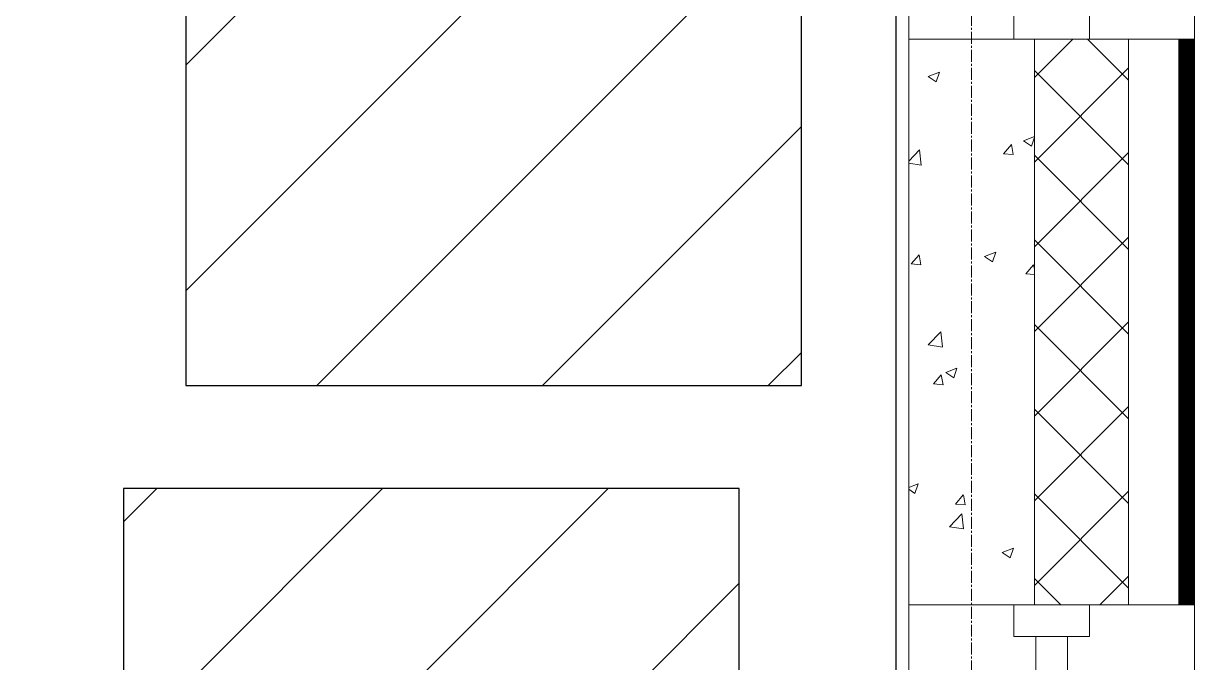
# Model space of a CAD drawing. Header units: millimetres. Extents: x -231292 to 573618, y -153144 to 564035.
# Drawn here: x 27474 to 29338, y -113037 to -112020 of the extents above; entities that cross this region are included whole.
import ezdxf

# ---------------------------------------------------------------- set-up
doc = ezdxf.new("R2010")
doc.units = ezdxf.units.MM
doc.linetypes.add('CENTER2', pattern=[28.575, 19.05, -3.175, 3.175, -3.175])
doc.layers.get('0').update_dxf_attribs({"color": 250})
for name, color, linetype, lineweight in [('10.3) строит. леса', 20, 'Continuous', 30), ('A-Wall_Материал_Газоблок_Контур', 250, 'Continuous', 0), ('АР_Окна', 250, 'Continuous', 5), ('АР_Стены ПЕНОблок', 250, 'Continuous', 20), ('АР_Тонкая', 250, 'Continuous', 5), ('АР_Утеплитель', 250, 'Continuous', 0), ('АР_Штриховка', 250, 'Continuous', 0), ('РД_Оси_100', 250, 'Continuous', 0)]:
    doc.layers.add(name, color=color, linetype=linetype, lineweight=lineweight)

# ---------------------------------------------------------------- blocks, each defined once
blk = doc.blocks.new('оси_рен')
at = {"layer": 'РД_Оси_100', "color": 251, "linetype": 'CENTER2', "true_color": 0x636466}
blk.add_line((1215752.916, 135558.25), (1215752.916, 223268.25), dxfattribs=at)

msp = doc.modelspace()

# ---------------------------------------------------------------- hatches: boundary and pattern name
at = {"layer": '10.3) строит. леса'}
h = msp.add_hatch(dxfattribs=at)
h.set_pattern_fill('ANSI31', color=256, scale=80)
h.set_pattern_definition([(45, (31932.53, 33282.66), (-179.60512, 179.60512), [])])
h.paths.add_polyline_path([(27732.845, -110596.458), (27732.845, -112596.458), (28712.845, -112596.458), (28712.845, -110596.458)])
h = msp.add_hatch(dxfattribs=at)
h.set_pattern_fill('ANSI31', color=256, scale=80)
h.set_pattern_definition([(45, (31833.27, 31119.27), (-179.60512, 179.60512), [])])
h.paths.add_polyline_path([(27633.584, -112759.845), (27633.584, -114759.845), (28613.584, -114759.845), (28613.584, -112759.845)])

# ---------------------------------------------------------------- linework, layer by layer
msp.add_lwpolyline([(21293.458, -128645.283), (28863.458, -128645.283), (28863.458, -110245.283), (21293.458, -110245.283)], close=True)
for points in [[(27732.845, -110596.458), (27732.845, -112596.458), (28712.845, -112596.458), (28712.845, -110596.458)], [(27633.584, -112759.845), (27633.584, -114759.845), (28613.584, -114759.845), (28613.584, -112759.845)]]:
    msp.add_lwpolyline(points, close=True, dxfattribs=at)
at = {"layer": 'A-Wall_Материал_Газоблок_Контур', "color": 18, "linetype": 'Continuous', "lineweight": 0, "true_color": 0x000000}
for p, q in [((28883.458, -110845.283), (28883.458, -112045.283)), ((29338.458, -112045.283), (29338.458, -110845.283)), ((28883.458, -112945.283), (28883.458, -114145.283)), ((29338.458, -114145.283), (29338.458, -112945.283))]:
    msp.add_line(p, q, dxfattribs=at)
at = {"layer": 'АР_Окна', "color": 18, "linetype": 'Continuous', "lineweight": 5, "true_color": 0x000000}
for p, q in [((28883.458, -110845.283), (28883.458, -112045.283)), ((29338.458, -110845.283), (29338.458, -112045.283)), ((28883.458, -112945.283), (28883.458, -114145.283)), ((29338.458, -112945.283), (29338.458, -114145.283))]:
    msp.add_line(p, q, dxfattribs=at)
for points in [[(29170.958, -111995.283), (29170.958, -112045.283), (29050.958, -112045.283), (29050.958, -111995.283)], [(29170.958, -112995.283), (29170.958, -112945.283), (29050.958, -112945.283), (29050.958, -112995.283)], [(29085.958, -112995.283), (29135.958, -112995.283), (29135.958, -114095.283), (29085.958, -114095.283)]]:
    msp.add_lwpolyline(points, close=True, dxfattribs=at)
at = {"layer": 'АР_Стены ПЕНОблок', "color": 18, "linetype": 'Continuous', "lineweight": 20, "true_color": 0x000000}
for p, q in [((29083.458, -112045.283), (28883.458, -112045.283)), ((28883.458, -112045.283), (28883.458, -112945.283)), ((29083.458, -112945.283), (29083.458, -112045.283)), ((28883.458, -112945.283), (29083.458, -112945.283))]:
    msp.add_line(p, q, dxfattribs=at)
at = {"layer": 'АР_Тонкая', "color": 18, "linetype": 'Continuous', "lineweight": 5, "true_color": 0x000000}
for p, q in [((29313.458, -112045.283), (29233.458, -112045.283)), ((29233.458, -112045.283), (29233.458, -112945.283)), ((29313.458, -112945.283), (29313.458, -112045.283)), ((29338.458, -112045.283), (29313.458, -112045.283)), ((29313.458, -112045.283), (29313.458, -112945.283)), ((29338.458, -112945.283), (29338.458, -112045.283)), ((29233.458, -112945.283), (29313.458, -112945.283)), ((29313.458, -112945.283), (29338.458, -112945.283))]:
    msp.add_line(p, q, dxfattribs=at)
at = {"layer": 'АР_Утеплитель', "color": 18, "linetype": 'Continuous', "lineweight": 0, "true_color": 0x000000}
for p, q in [((29233.458, -112045.283), (29083.458, -112045.283)), ((29083.458, -112045.283), (29083.458, -112945.283)), ((29233.458, -112945.283), (29233.458, -112045.283)), ((29083.458, -112945.283), (29233.458, -112945.283))]:
    msp.add_line(p, q, dxfattribs=at)
at = {"layer": 'АР_Штриховка', "color": 18, "linetype": 'Continuous', "lineweight": 0, "true_color": 0x000000}
for p, q in [((29083.458, -112106.326), (29144.501, -112045.283)), ((29233.458, -112110.47), (29168.271, -112045.283)), ((29313.458, -112046.283), (29338.458, -112046.283)), ((29313.458, -112047.283), (29338.458, -112047.283)), ((29313.458, -112048.283), (29338.458, -112048.283)), ((29313.458, -112049.283), (29338.458, -112049.283)), ((29313.458, -112050.283), (29338.458, -112050.283)), ((29313.458, -112051.283), (29338.458, -112051.283)), ((29313.458, -112052.283), (29338.458, -112052.283)), ((29313.458, -112053.283), (29338.458, -112053.283)), ((29313.458, -112054.283), (29338.458, -112054.283)), ((29313.458, -112055.283), (29338.458, -112055.283)), ((29313.458, -112056.283), (29338.458, -112056.283)), ((29313.458, -112057.283), (29338.458, -112057.283)), ((29313.458, -112058.283), (29338.458, -112058.283)), ((29313.458, -112059.283), (29338.458, -112059.283)), ((29313.458, -112060.283), (29338.458, -112060.283)), ((29313.458, -112061.283), (29338.458, -112061.283)), ((29313.458, -112062.283), (29338.458, -112062.283)), ((29313.458, -112063.283), (29338.458, -112063.283)), ((29313.458, -112064.283), (29338.458, -112064.283)), ((29313.458, -112065.283), (29338.458, -112065.283)), ((29313.458, -112066.283), (29338.458, -112066.283)), ((29313.458, -112067.283), (29338.458, -112067.283)), ((29313.458, -112068.283), (29338.458, -112068.283)), ((29313.458, -112069.283), (29338.458, -112069.283)), ((29313.458, -112070.283), (29338.458, -112070.283)), ((29313.458, -112071.283), (29338.458, -112071.283)), ((29313.458, -112072.283), (29338.458, -112072.283)), ((29313.458, -112073.283), (29338.458, -112073.283)), ((29313.458, -112074.283), (29338.458, -112074.283)), ((29313.458, -112075.283), (29338.458, -112075.283)), ((29313.458, -112076.283), (29338.458, -112076.283)), ((29313.458, -112077.283), (29338.458, -112077.283)), ((29313.458, -112078.283), (29338.458, -112078.283)), ((29313.458, -112079.283), (29338.458, -112079.283)), ((29313.458, -112080.283), (29338.458, -112080.283)), ((29313.458, -112081.283), (29338.458, -112081.283)), ((29313.458, -112082.283), (29338.458, -112082.283)), ((29313.458, -112083.283), (29338.458, -112083.283)), ((29313.458, -112084.283), (29338.458, -112084.283)), ((28914.493, -112104.644), (28932.278, -112097.817)), ((28927.113, -112113.208), (28932.263, -112097.859)), ((29083.458, -112241.03), (29233.458, -112091.03)), ((29233.458, -112245.174), (29083.458, -112095.174)), ((29313.458, -112085.283), (29338.458, -112085.283)), ((29313.458, -112086.283), (29338.458, -112086.283)), ((29313.458, -112087.283), (29338.458, -112087.283)), ((29313.458, -112088.283), (29338.458, -112088.283)), ((29313.458, -112089.283), (29338.458, -112089.283)), ((29313.458, -112090.283), (29338.458, -112090.283)), ((29313.458, -112091.283), (29338.458, -112091.283)), ((29313.458, -112092.283), (29338.458, -112092.283)), ((29313.458, -112093.283), (29338.458, -112093.283)), ((29313.458, -112094.283), (29338.458, -112094.283)), ((29313.458, -112095.283), (29338.458, -112095.283)), ((29313.458, -112096.283), (29338.458, -112096.283)), ((29313.458, -112097.283), (29338.458, -112097.283)), ((29313.458, -112098.283), (29338.458, -112098.283)), ((29313.458, -112099.283), (29338.458, -112099.283)), ((29313.458, -112100.283), (29338.458, -112100.283)), ((29313.458, -112101.283), (29338.458, -112101.283)), ((29313.458, -112102.283), (29338.458, -112102.283)), ((28914.475, -112104.685), (28927.109, -112113.207)), ((29313.458, -112103.283), (29338.458, -112103.283)), ((29313.458, -112104.283), (29338.458, -112104.283)), ((29313.458, -112105.283), (29338.458, -112105.283)), ((29313.458, -112106.283), (29338.458, -112106.283)), ((29313.458, -112107.283), (29338.458, -112107.283)), ((29313.458, -112108.283), (29338.458, -112108.283)), ((29313.458, -112109.283), (29338.458, -112109.283)), ((29313.458, -112110.283), (29338.458, -112110.283)), ((29313.458, -112111.283), (29338.458, -112111.283)), ((29313.458, -112112.283), (29338.458, -112112.283)), ((29313.458, -112113.283), (29338.458, -112113.283)), ((29313.458, -112114.283), (29338.458, -112114.283)), ((29313.458, -112115.283), (29338.458, -112115.283)), ((29313.458, -112116.283), (29338.458, -112116.283)), ((29313.458, -112117.283), (29338.458, -112117.283)), ((29313.458, -112118.283), (29338.458, -112118.283)), ((29313.458, -112119.283), (29338.458, -112119.283)), ((29313.458, -112120.283), (29338.458, -112120.283)), ((29313.458, -112121.283), (29338.458, -112121.283)), ((29313.458, -112122.283), (29338.458, -112122.283)), ((29313.458, -112123.283), (29338.458, -112123.283)), ((29313.458, -112124.283), (29338.458, -112124.283)), ((29313.458, -112125.283), (29338.458, -112125.283)), ((29313.458, -112126.283), (29338.458, -112126.283)), ((29313.458, -112127.283), (29338.458, -112127.283)), ((29313.458, -112128.283), (29338.458, -112128.283)), ((29313.458, -112129.283), (29338.458, -112129.283)), ((29313.458, -112130.283), (29338.458, -112130.283)), ((29313.458, -112131.283), (29338.458, -112131.283)), ((29313.458, -112132.283), (29338.458, -112132.283)), ((29313.458, -112133.283), (29338.458, -112133.283)), ((29313.458, -112134.283), (29338.458, -112134.283)), ((29313.458, -112135.283), (29338.458, -112135.283)), ((29313.458, -112136.283), (29338.458, -112136.283)), ((29313.458, -112137.283), (29338.458, -112137.283)), ((29313.458, -112138.283), (29338.458, -112138.283)), ((29313.458, -112139.283), (29338.458, -112139.283)), ((29313.458, -112140.283), (29338.458, -112140.283)), ((29313.458, -112141.283), (29338.458, -112141.283)), ((29313.458, -112142.283), (29338.458, -112142.283)), ((29313.458, -112143.283), (29338.458, -112143.283)), ((29313.458, -112144.283), (29338.458, -112144.283)), ((29313.458, -112145.283), (29338.458, -112145.283)), ((29313.458, -112146.283), (29338.458, -112146.283)), ((29313.458, -112147.283), (29338.458, -112147.283)), ((29313.458, -112148.283), (29338.458, -112148.283)), ((29313.458, -112149.283), (29338.458, -112149.283)), ((29313.458, -112150.283), (29338.458, -112150.283)), ((29313.458, -112151.283), (29338.458, -112151.283)), ((29313.458, -112152.283), (29338.458, -112152.283)), ((29313.458, -112153.283), (29338.458, -112153.283)), ((29313.458, -112154.283), (29338.458, -112154.283)), ((29313.458, -112155.283), (29338.458, -112155.283)), ((29313.458, -112156.283), (29338.458, -112156.283)), ((29313.458, -112157.283), (29338.458, -112157.283)), ((29313.458, -112158.283), (29338.458, -112158.283)), ((29313.458, -112159.283), (29338.458, -112159.283)), ((29313.458, -112160.283), (29338.458, -112160.283)), ((29313.458, -112161.283), (29338.458, -112161.283)), ((29313.458, -112162.283), (29338.458, -112162.283)), ((29313.458, -112163.283), (29338.458, -112163.283)), ((29313.458, -112164.283), (29338.458, -112164.283)), ((29313.458, -112165.283), (29338.458, -112165.283)), ((29313.458, -112166.283), (29338.458, -112166.283)), ((29313.458, -112167.283), (29338.458, -112167.283)), ((29313.458, -112168.283), (29338.458, -112168.283)), ((29313.458, -112169.283), (29338.458, -112169.283)), ((29313.458, -112170.283), (29338.458, -112170.283)), ((29313.458, -112171.283), (29338.458, -112171.283)), ((29313.458, -112172.283), (29338.458, -112172.283)), ((29313.458, -112173.283), (29338.458, -112173.283)), ((29313.458, -112174.283), (29338.458, -112174.283)), ((29313.458, -112175.283), (29338.458, -112175.283)), ((29313.458, -112176.283), (29338.458, -112176.283)), ((29313.458, -112177.283), (29338.458, -112177.283)), ((29313.458, -112178.283), (29338.458, -112178.283)), ((29313.458, -112179.283), (29338.458, -112179.283)), ((29313.458, -112180.283), (29338.458, -112180.283)), ((29313.458, -112181.283), (29338.458, -112181.283)), ((29313.458, -112182.283), (29338.458, -112182.283)), ((29313.458, -112183.283), (29338.458, -112183.283)), ((29313.458, -112184.283), (29338.458, -112184.283)), ((29313.458, -112185.283), (29338.458, -112185.283)), ((29313.458, -112186.283), (29338.458, -112186.283)), ((29313.458, -112187.283), (29338.458, -112187.283)), ((29313.458, -112188.283), (29338.458, -112188.283)), ((29313.458, -112189.283), (29338.458, -112189.283)), ((29313.458, -112190.283), (29338.458, -112190.283)), ((29313.458, -112191.283), (29338.458, -112191.283)), ((29313.458, -112192.283), (29338.458, -112192.283)), ((29313.458, -112193.283), (29338.458, -112193.283)), ((29313.458, -112194.283), (29338.458, -112194.283)), ((29313.458, -112195.283), (29338.458, -112195.283)), ((29313.458, -112196.283), (29338.458, -112196.283)), ((29034.559, -112227.604), (29046.805, -112213.01)), ((29049.804, -112228.922), (29046.867, -112213)), ((29066.089, -112206.95), (29078.724, -112215.472)), ((29066.108, -112206.909), (29083.458, -112200.249)), ((29078.727, -112215.473), (29083.458, -112201.375)), ((29313.458, -112197.283), (29338.458, -112197.283)), ((29313.458, -112198.283), (29338.458, -112198.283)), ((29313.458, -112199.283), (29338.458, -112199.283)), ((29313.458, -112200.283), (29338.458, -112200.283)), ((29313.458, -112201.283), (29338.458, -112201.283)), ((29313.458, -112202.283), (29338.458, -112202.283)), ((29313.458, -112203.283), (29338.458, -112203.283)), ((29313.458, -112204.283), (29338.458, -112204.283)), ((29313.458, -112205.283), (29338.458, -112205.283)), ((29313.458, -112206.283), (29338.458, -112206.283)), ((29313.458, -112207.283), (29338.458, -112207.283)), ((29313.458, -112208.283), (29338.458, -112208.283)), ((29313.458, -112209.283), (29338.458, -112209.283)), ((29313.458, -112210.283), (29338.458, -112210.283)), ((29313.458, -112211.283), (29338.458, -112211.283)), ((29313.458, -112212.283), (29338.458, -112212.283)), ((29313.458, -112213.283), (29338.458, -112213.283)), ((29313.458, -112214.283), (29338.458, -112214.283)), ((28883.458, -112239.34), (28900.701, -112221.369)), ((28903.525, -112245.489), (28900.719, -112221.367)), ((29034.559, -112227.605), (29049.741, -112228.933)), ((29083.458, -112375.734), (29233.458, -112225.734)), ((29233.458, -112379.877), (29083.458, -112229.877)), ((29313.458, -112215.283), (29338.458, -112215.283)), ((29313.458, -112216.283), (29338.458, -112216.283)), ((29313.458, -112217.283), (29338.458, -112217.283)), ((29313.458, -112218.283), (29338.458, -112218.283)), ((29313.458, -112219.283), (29338.458, -112219.283)), ((29313.458, -112220.283), (29338.458, -112220.283)), ((29313.458, -112221.283), (29338.458, -112221.283)), ((29313.458, -112222.283), (29338.458, -112222.283)), ((29313.458, -112223.283), (29338.458, -112223.283)), ((29313.458, -112224.283), (29338.458, -112224.283)), ((29313.458, -112225.283), (29338.458, -112225.283)), ((29313.458, -112226.283), (29338.458, -112226.283)), ((29313.458, -112227.283), (29338.458, -112227.283)), ((29313.458, -112228.283), (29338.458, -112228.283)), ((29313.458, -112229.283), (29338.458, -112229.283)), ((29313.458, -112230.283), (29338.458, -112230.283)), ((29313.458, -112231.283), (29338.458, -112231.283)), ((29313.458, -112232.283), (29338.458, -112232.283)), ((29313.458, -112233.283), (29338.458, -112233.283)), ((28883.458, -112242.408), (28903.521, -112245.52)), ((29313.458, -112234.283), (29338.458, -112234.283)), ((29313.458, -112235.283), (29338.458, -112235.283)), ((29313.458, -112236.283), (29338.458, -112236.283)), ((29313.458, -112237.283), (29338.458, -112237.283)), ((29313.458, -112238.283), (29338.458, -112238.283)), ((29313.458, -112239.283), (29338.458, -112239.283)), ((29313.458, -112240.283), (29338.458, -112240.283)), ((29313.458, -112241.283), (29338.458, -112241.283)), ((29313.458, -112242.283), (29338.458, -112242.283)), ((29313.458, -112243.283), (29338.458, -112243.283)), ((29313.458, -112244.283), (29338.458, -112244.283)), ((29313.458, -112245.283), (29338.458, -112245.283)), ((29313.458, -112246.283), (29338.458, -112246.283)), ((29313.458, -112247.283), (29338.458, -112247.283)), ((29313.458, -112248.283), (29338.458, -112248.283)), ((29313.458, -112249.283), (29338.458, -112249.283)), ((29313.458, -112250.283), (29338.458, -112250.283)), ((29313.458, -112251.283), (29338.458, -112251.283)), ((29313.458, -112252.283), (29338.458, -112252.283)), ((29313.458, -112253.283), (29338.458, -112253.283)), ((29313.458, -112254.283), (29338.458, -112254.283)), ((29313.458, -112255.283), (29338.458, -112255.283)), ((29313.458, -112256.283), (29338.458, -112256.283)), ((29313.458, -112257.283), (29338.458, -112257.283)), ((29313.458, -112258.283), (29338.458, -112258.283)), ((29313.458, -112259.283), (29338.458, -112259.283)), ((29313.458, -112260.283), (29338.458, -112260.283)), ((29313.458, -112261.283), (29338.458, -112261.283)), ((29313.458, -112262.283), (29338.458, -112262.283)), ((29313.458, -112263.283), (29338.458, -112263.283)), ((29313.458, -112264.283), (29338.458, -112264.283)), ((29313.458, -112265.283), (29338.458, -112265.283)), ((29313.458, -112266.283), (29338.458, -112266.283)), ((29313.458, -112267.283), (29338.458, -112267.283)), ((29313.458, -112268.283), (29338.458, -112268.283)), ((29313.458, -112269.283), (29338.458, -112269.283)), ((29313.458, -112270.283), (29338.458, -112270.283)), ((29313.458, -112271.283), (29338.458, -112271.283)), ((29313.458, -112272.283), (29338.458, -112272.283)), ((29313.458, -112273.283), (29338.458, -112273.283)), ((29313.458, -112274.283), (29338.458, -112274.283)), ((29313.458, -112275.283), (29338.458, -112275.283)), ((29313.458, -112276.283), (29338.458, -112276.283)), ((29313.458, -112277.283), (29338.458, -112277.283)), ((29313.458, -112278.283), (29338.458, -112278.283)), ((29313.458, -112279.283), (29338.458, -112279.283)), ((29313.458, -112280.283), (29338.458, -112280.283)), ((29313.458, -112281.283), (29338.458, -112281.283)), ((29313.458, -112282.283), (29338.458, -112282.283)), ((29313.458, -112283.283), (29338.458, -112283.283)), ((29313.458, -112284.283), (29338.458, -112284.283)), ((29313.458, -112285.283), (29338.458, -112285.283)), ((29313.458, -112286.283), (29338.458, -112286.283)), ((29313.458, -112287.283), (29338.458, -112287.283)), ((29313.458, -112288.283), (29338.458, -112288.283)), ((29313.458, -112289.283), (29338.458, -112289.283)), ((29313.458, -112290.283), (29338.458, -112290.283)), ((29313.458, -112291.283), (29338.458, -112291.283)), ((29313.458, -112292.283), (29338.458, -112292.283)), ((29313.458, -112293.283), (29338.458, -112293.283)), ((29313.458, -112294.283), (29338.458, -112294.283)), ((29313.458, -112295.283), (29338.458, -112295.283)), ((29313.458, -112296.283), (29338.458, -112296.283)), ((29313.458, -112297.283), (29338.458, -112297.283)), ((29313.458, -112298.283), (29338.458, -112298.283)), ((29313.458, -112299.283), (29338.458, -112299.283)), ((29313.458, -112300.283), (29338.458, -112300.283)), ((29313.458, -112301.283), (29338.458, -112301.283)), ((29313.458, -112302.283), (29338.458, -112302.283)), ((29313.458, -112303.283), (29338.458, -112303.283)), ((29313.458, -112304.283), (29338.458, -112304.283)), ((29313.458, -112305.283), (29338.458, -112305.283)), ((29313.458, -112306.283), (29338.458, -112306.283)), ((29313.458, -112307.283), (29338.458, -112307.283)), ((29313.458, -112308.283), (29338.458, -112308.283)), ((29313.458, -112309.283), (29338.458, -112309.283)), ((29313.458, -112310.283), (29338.458, -112310.283)), ((29313.458, -112311.283), (29338.458, -112311.283)), ((29313.458, -112312.283), (29338.458, -112312.283)), ((29313.458, -112313.283), (29338.458, -112313.283)), ((29313.458, -112314.283), (29338.458, -112314.283)), ((29313.458, -112315.283), (29338.458, -112315.283)), ((29313.458, -112316.283), (29338.458, -112316.283)), ((29313.458, -112317.283), (29338.458, -112317.283)), ((29313.458, -112318.283), (29338.458, -112318.283)), ((29313.458, -112319.283), (29338.458, -112319.283)), ((29313.458, -112320.283), (29338.458, -112320.283)), ((29313.458, -112321.283), (29338.458, -112321.283)), ((29313.458, -112322.283), (29338.458, -112322.283)), ((29313.458, -112323.283), (29338.458, -112323.283)), ((29313.458, -112324.283), (29338.458, -112324.283)), ((29313.458, -112325.283), (29338.458, -112325.283)), ((29313.458, -112326.283), (29338.458, -112326.283)), ((29313.458, -112327.283), (29338.458, -112327.283)), ((29313.458, -112328.283), (29338.458, -112328.283)), ((29313.458, -112329.283), (29338.458, -112329.283)), ((29313.458, -112330.283), (29338.458, -112330.283)), ((29313.458, -112331.283), (29338.458, -112331.283)), ((29313.458, -112332.283), (29338.458, -112332.283)), ((29313.458, -112333.283), (29338.458, -112333.283)), ((29313.458, -112334.283), (29338.458, -112334.283)), ((29313.458, -112335.283), (29338.458, -112335.283)), ((29313.458, -112336.283), (29338.458, -112336.283)), ((29313.458, -112337.283), (29338.458, -112337.283)), ((29313.458, -112338.283), (29338.458, -112338.283)), ((29313.458, -112339.283), (29338.458, -112339.283)), ((29313.458, -112340.283), (29338.458, -112340.283)), ((29313.458, -112341.283), (29338.458, -112341.283)), ((29313.458, -112342.283), (29338.458, -112342.283)), ((29313.458, -112343.283), (29338.458, -112343.283)), ((29313.458, -112344.283), (29338.458, -112344.283)), ((29313.458, -112345.283), (29338.458, -112345.283)), ((29083.458, -112510.438), (29233.458, -112360.438)), ((29313.458, -112346.283), (29338.458, -112346.283)), ((29313.458, -112347.283), (29338.458, -112347.283)), ((29313.458, -112348.283), (29338.458, -112348.283)), ((29313.458, -112349.283), (29338.458, -112349.283)), ((29313.458, -112350.283), (29338.458, -112350.283)), ((29313.458, -112351.283), (29338.458, -112351.283)), ((29313.458, -112352.283), (29338.458, -112352.283)), ((29313.458, -112353.283), (29338.458, -112353.283)), ((29313.458, -112354.283), (29338.458, -112354.283)), ((29313.458, -112355.283), (29338.458, -112355.283)), ((29313.458, -112356.283), (29338.458, -112356.283)), ((29313.458, -112357.283), (29338.458, -112357.283)), ((29313.458, -112358.283), (29338.458, -112358.283)), ((29313.458, -112359.283), (29338.458, -112359.283)), ((29313.458, -112360.283), (29338.458, -112360.283)), ((29313.458, -112361.283), (29338.458, -112361.283)), ((29313.458, -112362.283), (29338.458, -112362.283)), ((29313.458, -112363.283), (29338.458, -112363.283)), ((29233.458, -112514.581), (29083.458, -112364.581)), ((29313.458, -112364.283), (29338.458, -112364.283)), ((29313.458, -112365.283), (29338.458, -112365.283)), ((29313.458, -112366.283), (29338.458, -112366.283)), ((29313.458, -112367.283), (29338.458, -112367.283)), ((29313.458, -112368.283), (29338.458, -112368.283)), ((29313.458, -112369.283), (29338.458, -112369.283)), ((29313.458, -112370.283), (29338.458, -112370.283)), ((29313.458, -112371.283), (29338.458, -112371.283)), ((29313.458, -112372.283), (29338.458, -112372.283)), ((29313.458, -112373.283), (29338.458, -112373.283)), ((29313.458, -112374.283), (29338.458, -112374.283)), ((29313.458, -112375.283), (29338.458, -112375.283)), ((29313.458, -112376.283), (29338.458, -112376.283)), ((29313.458, -112377.283), (29338.458, -112377.283)), ((29313.458, -112378.283), (29338.458, -112378.283)), ((29313.458, -112379.283), (29338.458, -112379.283)), ((29313.458, -112380.283), (29338.458, -112380.283)), ((29313.458, -112381.283), (29338.458, -112381.283)), ((29313.458, -112382.283), (29338.458, -112382.283)), ((28887.618, -112402.721), (28899.863, -112388.128)), ((28902.862, -112404.039), (28899.925, -112388.118)), ((29004.287, -112391.138), (29016.922, -112399.66)), ((29004.306, -112391.097), (29022.09, -112384.27)), ((29016.925, -112399.661), (29022.076, -112384.312)), ((29313.458, -112383.283), (29338.458, -112383.283)), ((29313.458, -112384.283), (29338.458, -112384.283)), ((29313.458, -112385.283), (29338.458, -112385.283)), ((29313.458, -112386.283), (29338.458, -112386.283)), ((29313.458, -112387.283), (29338.458, -112387.283)), ((29313.458, -112388.283), (29338.458, -112388.283)), ((29313.458, -112389.283), (29338.458, -112389.283)), ((29313.458, -112390.283), (29338.458, -112390.283)), ((29313.458, -112391.283), (29338.458, -112391.283)), ((29313.458, -112392.283), (29338.458, -112392.283)), ((29313.458, -112393.283), (29338.458, -112393.283)), ((29313.458, -112394.283), (29338.458, -112394.283)), ((29313.458, -112395.283), (29338.458, -112395.283)), ((29313.458, -112396.283), (29338.458, -112396.283)), ((29313.458, -112397.283), (29338.458, -112397.283)), ((29313.458, -112398.283), (29338.458, -112398.283)), ((29313.458, -112399.283), (29338.458, -112399.283)), ((29313.458, -112400.283), (29338.458, -112400.283)), ((29313.458, -112401.283), (29338.458, -112401.283)), ((28887.618, -112402.723), (28902.8, -112404.051)), ((29069.803, -112418.66), (29082.048, -112404.067)), ((29069.803, -112418.662), (29083.458, -112419.856)), ((29083.458, -112411.367), (29082.11, -112404.057)), ((29313.458, -112402.283), (29338.458, -112402.283)), ((29313.458, -112403.283), (29338.458, -112403.283)), ((29313.458, -112404.283), (29338.458, -112404.283)), ((29313.458, -112405.283), (29338.458, -112405.283)), ((29313.458, -112406.283), (29338.458, -112406.283)), ((29313.458, -112407.283), (29338.458, -112407.283)), ((29313.458, -112408.283), (29338.458, -112408.283)), ((29313.458, -112409.283), (29338.458, -112409.283)), ((29313.458, -112410.283), (29338.458, -112410.283)), ((29313.458, -112411.283), (29338.458, -112411.283)), ((29313.458, -112412.283), (29338.458, -112412.283)), ((29313.458, -112413.283), (29338.458, -112413.283)), ((29313.458, -112414.283), (29338.458, -112414.283)), ((29313.458, -112415.283), (29338.458, -112415.283)), ((29313.458, -112416.283), (29338.458, -112416.283)), ((29313.458, -112417.283), (29338.458, -112417.283)), ((29313.458, -112418.283), (29338.458, -112418.283)), ((29313.458, -112419.283), (29338.458, -112419.283)), ((29313.458, -112420.283), (29338.458, -112420.283)), ((29313.458, -112421.283), (29338.458, -112421.283)), ((29313.458, -112422.283), (29338.458, -112422.283)), ((29313.458, -112423.283), (29338.458, -112423.283)), ((29313.458, -112424.283), (29338.458, -112424.283)), ((29313.458, -112425.283), (29338.458, -112425.283)), ((29313.458, -112426.283), (29338.458, -112426.283)), ((29313.458, -112427.283), (29338.458, -112427.283)), ((29313.458, -112428.283), (29338.458, -112428.283)), ((29313.458, -112429.283), (29338.458, -112429.283)), ((29313.458, -112430.283), (29338.458, -112430.283)), ((29313.458, -112431.283), (29338.458, -112431.283)), ((29313.458, -112432.283), (29338.458, -112432.283)), ((29313.458, -112433.283), (29338.458, -112433.283)), ((29313.458, -112434.283), (29338.458, -112434.283)), ((29313.458, -112435.283), (29338.458, -112435.283)), ((29313.458, -112436.283), (29338.458, -112436.283)), ((29313.458, -112437.283), (29338.458, -112437.283)), ((29313.458, -112438.283), (29338.458, -112438.283)), ((29313.458, -112439.283), (29338.458, -112439.283)), ((29313.458, -112440.283), (29338.458, -112440.283)), ((29313.458, -112441.283), (29338.458, -112441.283)), ((29313.458, -112442.283), (29338.458, -112442.283)), ((29313.458, -112443.283), (29338.458, -112443.283)), ((29313.458, -112444.283), (29338.458, -112444.283)), ((29313.458, -112445.283), (29338.458, -112445.283)), ((29313.458, -112446.283), (29338.458, -112446.283)), ((29313.458, -112447.283), (29338.458, -112447.283)), ((29313.458, -112448.283), (29338.458, -112448.283)), ((29313.458, -112449.283), (29338.458, -112449.283)), ((29313.458, -112450.283), (29338.458, -112450.283)), ((29313.458, -112451.283), (29338.458, -112451.283)), ((29313.458, -112452.283), (29338.458, -112452.283)), ((29313.458, -112453.283), (29338.458, -112453.283)), ((29313.458, -112454.283), (29338.458, -112454.283)), ((29313.458, -112455.283), (29338.458, -112455.283)), ((29313.458, -112456.283), (29338.458, -112456.283)), ((29313.458, -112457.283), (29338.458, -112457.283)), ((29313.458, -112458.283), (29338.458, -112458.283)), ((29313.458, -112459.283), (29338.458, -112459.283)), ((29313.458, -112460.283), (29338.458, -112460.283)), ((29313.458, -112461.283), (29338.458, -112461.283)), ((29313.458, -112462.283), (29338.458, -112462.283)), ((29313.458, -112463.283), (29338.458, -112463.283)), ((29313.458, -112464.283), (29338.458, -112464.283)), ((29313.458, -112465.283), (29338.458, -112465.283)), ((29313.458, -112466.283), (29338.458, -112466.283)), ((29313.458, -112467.283), (29338.458, -112467.283)), ((29313.458, -112468.283), (29338.458, -112468.283)), ((29313.458, -112469.283), (29338.458, -112469.283)), ((29313.458, -112470.283), (29338.458, -112470.283)), ((29313.458, -112471.283), (29338.458, -112471.283)), ((29313.458, -112472.283), (29338.458, -112472.283)), ((29313.458, -112473.283), (29338.458, -112473.283)), ((29313.458, -112474.283), (29338.458, -112474.283)), ((29313.458, -112475.283), (29338.458, -112475.283)), ((29313.458, -112476.283), (29338.458, -112476.283)), ((29313.458, -112477.283), (29338.458, -112477.283)), ((29313.458, -112478.283), (29338.458, -112478.283)), ((29313.458, -112479.283), (29338.458, -112479.283)), ((29313.458, -112480.283), (29338.458, -112480.283)), ((29313.458, -112481.283), (29338.458, -112481.283)), ((29313.458, -112482.283), (29338.458, -112482.283)), ((29313.458, -112483.283), (29338.458, -112483.283)), ((29313.458, -112484.283), (29338.458, -112484.283)), ((29313.458, -112485.283), (29338.458, -112485.283)), ((29313.458, -112486.283), (29338.458, -112486.283)), ((29313.458, -112487.283), (29338.458, -112487.283)), ((29313.458, -112488.283), (29338.458, -112488.283)), ((29313.458, -112489.283), (29338.458, -112489.283)), ((29313.458, -112490.283), (29338.458, -112490.283)), ((29313.458, -112491.283), (29338.458, -112491.283)), ((29313.458, -112492.283), (29338.458, -112492.283)), ((29313.458, -112493.283), (29338.458, -112493.283)), ((29313.458, -112494.283), (29338.458, -112494.283)), ((28914.592, -112531.456), (28934.376, -112510.838)), ((28937.2, -112534.958), (28934.394, -112510.836)), ((29083.458, -112645.141), (29233.458, -112495.141)), ((29233.458, -112649.285), (29083.458, -112499.285)), ((29313.458, -112495.283), (29338.458, -112495.283)), ((29313.458, -112496.283), (29338.458, -112496.283)), ((29313.458, -112497.283), (29338.458, -112497.283)), ((29313.458, -112498.283), (29338.458, -112498.283)), ((29313.458, -112499.283), (29338.458, -112499.283)), ((29313.458, -112500.283), (29338.458, -112500.283)), ((29313.458, -112501.283), (29338.458, -112501.283)), ((29313.458, -112502.283), (29338.458, -112502.283)), ((29313.458, -112503.283), (29338.458, -112503.283)), ((29313.458, -112504.283), (29338.458, -112504.283)), ((29313.458, -112505.283), (29338.458, -112505.283)), ((29313.458, -112506.283), (29338.458, -112506.283)), ((29313.458, -112507.283), (29338.458, -112507.283)), ((29313.458, -112508.283), (29338.458, -112508.283)), ((29313.458, -112509.283), (29338.458, -112509.283)), ((29313.458, -112510.283), (29338.458, -112510.283)), ((29313.458, -112511.283), (29338.458, -112511.283)), ((29313.458, -112512.283), (29338.458, -112512.283)), ((29313.458, -112513.283), (29338.458, -112513.283)), ((28914.605, -112531.484), (28937.195, -112534.988)), ((29313.458, -112514.283), (29338.458, -112514.283)), ((29313.458, -112515.283), (29338.458, -112515.283)), ((29313.458, -112516.283), (29338.458, -112516.283)), ((29313.458, -112517.283), (29338.458, -112517.283)), ((29313.458, -112518.283), (29338.458, -112518.283)), ((29313.458, -112519.283), (29338.458, -112519.283)), ((29313.458, -112520.283), (29338.458, -112520.283)), ((29313.458, -112521.283), (29338.458, -112521.283)), ((29313.458, -112522.283), (29338.458, -112522.283)), ((29313.458, -112523.283), (29338.458, -112523.283)), ((29313.458, -112524.283), (29338.458, -112524.283)), ((29313.458, -112525.283), (29338.458, -112525.283)), ((29313.458, -112526.283), (29338.458, -112526.283)), ((29313.458, -112527.283), (29338.458, -112527.283)), ((29313.458, -112528.283), (29338.458, -112528.283)), ((29313.458, -112529.283), (29338.458, -112529.283)), ((29313.458, -112530.283), (29338.458, -112530.283)), ((29313.458, -112531.283), (29338.458, -112531.283)), ((29313.458, -112532.283), (29338.458, -112532.283)), ((29313.458, -112533.283), (29338.458, -112533.283)), ((29313.458, -112534.283), (29338.458, -112534.283)), ((29313.458, -112535.283), (29338.458, -112535.283)), ((29313.458, -112536.283), (29338.458, -112536.283)), ((29313.458, -112537.283), (29338.458, -112537.283)), ((29313.458, -112538.283), (29338.458, -112538.283)), ((29313.458, -112539.283), (29338.458, -112539.283)), ((29313.458, -112540.283), (29338.458, -112540.283)), ((29313.458, -112541.283), (29338.458, -112541.283)), ((29313.458, -112542.283), (29338.458, -112542.283)), ((29313.458, -112543.283), (29338.458, -112543.283)), ((29313.458, -112544.283), (29338.458, -112544.283)), ((29313.458, -112545.283), (29338.458, -112545.283)), ((29313.458, -112546.283), (29338.458, -112546.283)), ((29313.458, -112547.283), (29338.458, -112547.283)), ((29313.458, -112548.283), (29338.458, -112548.283)), ((29313.458, -112549.283), (29338.458, -112549.283)), ((29313.458, -112550.283), (29338.458, -112550.283)), ((28942.503, -112575.285), (28960.288, -112568.458)), ((28955.123, -112583.849), (28960.274, -112568.5)), ((29313.458, -112551.283), (29338.458, -112551.283)), ((29313.458, -112552.283), (29338.458, -112552.283)), ((29313.458, -112553.283), (29338.458, -112553.283)), ((29313.458, -112554.283), (29338.458, -112554.283)), ((29313.458, -112555.283), (29338.458, -112555.283)), ((29313.458, -112556.283), (29338.458, -112556.283)), ((29313.458, -112557.283), (29338.458, -112557.283)), ((29313.458, -112558.283), (29338.458, -112558.283)), ((29313.458, -112559.283), (29338.458, -112559.283)), ((29313.458, -112560.283), (29338.458, -112560.283)), ((29313.458, -112561.283), (29338.458, -112561.283)), ((29313.458, -112562.283), (29338.458, -112562.283)), ((29313.458, -112563.283), (29338.458, -112563.283)), ((29313.458, -112564.283), (29338.458, -112564.283)), ((29313.458, -112565.283), (29338.458, -112565.283)), ((29313.458, -112566.283), (29338.458, -112566.283)), ((29313.458, -112567.283), (29338.458, -112567.283)), ((29313.458, -112568.283), (29338.458, -112568.283)), ((28922.862, -112593.778), (28935.107, -112579.185)), ((28938.105, -112595.096), (28935.168, -112579.175)), ((28942.485, -112575.326), (28955.12, -112583.848)), ((29313.458, -112569.283), (29338.458, -112569.283)), ((29313.458, -112570.283), (29338.458, -112570.283)), ((29313.458, -112571.283), (29338.458, -112571.283)), ((29313.458, -112572.283), (29338.458, -112572.283)), ((29313.458, -112573.283), (29338.458, -112573.283)), ((29313.458, -112574.283), (29338.458, -112574.283)), ((29313.458, -112575.283), (29338.458, -112575.283)), ((29313.458, -112576.283), (29338.458, -112576.283)), ((29313.458, -112577.283), (29338.458, -112577.283)), ((29313.458, -112578.283), (29338.458, -112578.283)), ((29313.458, -112579.283), (29338.458, -112579.283)), ((29313.458, -112580.283), (29338.458, -112580.283)), ((29313.458, -112581.283), (29338.458, -112581.283)), ((29313.458, -112582.283), (29338.458, -112582.283)), ((29313.458, -112583.283), (29338.458, -112583.283)), ((29313.458, -112584.283), (29338.458, -112584.283)), ((29313.458, -112585.283), (29338.458, -112585.283)), ((29313.458, -112586.283), (29338.458, -112586.283)), ((29313.458, -112587.283), (29338.458, -112587.283)), ((28922.861, -112593.779), (28938.044, -112595.108)), ((29313.458, -112588.283), (29338.458, -112588.283)), ((29313.458, -112589.283), (29338.458, -112589.283)), ((29313.458, -112590.283), (29338.458, -112590.283)), ((29313.458, -112591.283), (29338.458, -112591.283)), ((29313.458, -112592.283), (29338.458, -112592.283)), ((29313.458, -112593.283), (29338.458, -112593.283)), ((29313.458, -112594.283), (29338.458, -112594.283)), ((29313.458, -112595.283), (29338.458, -112595.283)), ((29313.458, -112596.283), (29338.458, -112596.283)), ((29313.458, -112597.283), (29338.458, -112597.283)), ((29313.458, -112598.283), (29338.458, -112598.283)), ((29313.458, -112599.283), (29338.458, -112599.283)), ((29313.458, -112600.283), (29338.458, -112600.283)), ((29313.458, -112601.283), (29338.458, -112601.283)), ((29313.458, -112602.283), (29338.458, -112602.283)), ((29313.458, -112603.283), (29338.458, -112603.283)), ((29313.458, -112604.283), (29338.458, -112604.283)), ((29313.458, -112605.283), (29338.458, -112605.283)), ((29313.458, -112606.283), (29338.458, -112606.283)), ((29313.458, -112607.283), (29338.458, -112607.283)), ((29313.458, -112608.283), (29338.458, -112608.283)), ((29313.458, -112609.283), (29338.458, -112609.283)), ((29313.458, -112610.283), (29338.458, -112610.283)), ((29313.458, -112611.283), (29338.458, -112611.283)), ((29313.458, -112612.283), (29338.458, -112612.283)), ((29313.458, -112613.283), (29338.458, -112613.283)), ((29313.458, -112614.283), (29338.458, -112614.283)), ((29313.458, -112615.283), (29338.458, -112615.283)), ((29313.458, -112616.283), (29338.458, -112616.283)), ((29313.458, -112617.283), (29338.458, -112617.283)), ((29313.458, -112618.283), (29338.458, -112618.283)), ((29313.458, -112619.283), (29338.458, -112619.283)), ((29313.458, -112620.283), (29338.458, -112620.283)), ((29313.458, -112621.283), (29338.458, -112621.283)), ((29313.458, -112622.283), (29338.458, -112622.283)), ((29313.458, -112623.283), (29338.458, -112623.283)), ((29313.458, -112624.283), (29338.458, -112624.283)), ((29083.458, -112779.845), (29233.458, -112629.845)), ((29233.458, -112783.989), (29083.458, -112633.989)), ((29313.458, -112625.283), (29338.458, -112625.283)), ((29313.458, -112626.283), (29338.458, -112626.283)), ((29313.458, -112627.283), (29338.458, -112627.283)), ((29313.458, -112628.283), (29338.458, -112628.283)), ((29313.458, -112629.283), (29338.458, -112629.283)), ((29313.458, -112630.283), (29338.458, -112630.283)), ((29313.458, -112631.283), (29338.458, -112631.283)), ((29313.458, -112632.283), (29338.458, -112632.283)), ((29313.458, -112633.283), (29338.458, -112633.283)), ((29313.458, -112634.283), (29338.458, -112634.283)), ((29313.458, -112635.283), (29338.458, -112635.283)), ((29313.458, -112636.283), (29338.458, -112636.283)), ((29313.458, -112637.283), (29338.458, -112637.283)), ((29313.458, -112638.283), (29338.458, -112638.283)), ((29313.458, -112639.283), (29338.458, -112639.283)), ((29313.458, -112640.283), (29338.458, -112640.283)), ((29313.458, -112641.283), (29338.458, -112641.283)), ((29313.458, -112642.283), (29338.458, -112642.283)), ((29313.458, -112643.283), (29338.458, -112643.283)), ((29313.458, -112644.283), (29338.458, -112644.283)), ((29313.458, -112645.283), (29338.458, -112645.283)), ((29313.458, -112646.283), (29338.458, -112646.283)), ((29313.458, -112647.283), (29338.458, -112647.283)), ((29313.458, -112648.283), (29338.458, -112648.283)), ((29313.458, -112649.283), (29338.458, -112649.283)), ((29313.458, -112650.283), (29338.458, -112650.283)), ((29313.458, -112651.283), (29338.458, -112651.283)), ((29313.458, -112652.283), (29338.458, -112652.283)), ((29313.458, -112653.283), (29338.458, -112653.283)), ((29313.458, -112654.283), (29338.458, -112654.283)), ((29313.458, -112655.283), (29338.458, -112655.283)), ((29313.458, -112656.283), (29338.458, -112656.283)), ((29313.458, -112657.283), (29338.458, -112657.283)), ((29313.458, -112658.283), (29338.458, -112658.283)), ((29313.458, -112659.283), (29338.458, -112659.283)), ((29313.458, -112660.283), (29338.458, -112660.283)), ((29313.458, -112661.283), (29338.458, -112661.283)), ((29313.458, -112662.283), (29338.458, -112662.283)), ((29313.458, -112663.283), (29338.458, -112663.283)), ((29313.458, -112664.283), (29338.458, -112664.283)), ((29313.458, -112665.283), (29338.458, -112665.283)), ((29313.458, -112666.283), (29338.458, -112666.283)), ((29313.458, -112667.283), (29338.458, -112667.283)), ((29313.458, -112668.283), (29338.458, -112668.283)), ((29313.458, -112669.283), (29338.458, -112669.283)), ((29313.458, -112670.283), (29338.458, -112670.283)), ((29313.458, -112671.283), (29338.458, -112671.283)), ((29313.458, -112672.283), (29338.458, -112672.283)), ((29313.458, -112673.283), (29338.458, -112673.283)), ((29313.458, -112674.283), (29338.458, -112674.283)), ((29313.458, -112675.283), (29338.458, -112675.283)), ((29313.458, -112676.283), (29338.458, -112676.283)), ((29313.458, -112677.283), (29338.458, -112677.283)), ((29313.458, -112678.283), (29338.458, -112678.283)), ((29313.458, -112679.283), (29338.458, -112679.283)), ((29313.458, -112680.283), (29338.458, -112680.283)), ((29313.458, -112681.283), (29338.458, -112681.283)), ((29313.458, -112682.283), (29338.458, -112682.283)), ((29313.458, -112683.283), (29338.458, -112683.283)), ((29313.458, -112684.283), (29338.458, -112684.283)), ((29313.458, -112685.283), (29338.458, -112685.283)), ((29313.458, -112686.283), (29338.458, -112686.283)), ((29313.458, -112687.283), (29338.458, -112687.283)), ((29313.458, -112688.283), (29338.458, -112688.283)), ((29313.458, -112689.283), (29338.458, -112689.283)), ((29313.458, -112690.283), (29338.458, -112690.283)), ((29313.458, -112691.283), (29338.458, -112691.283)), ((29313.458, -112692.283), (29338.458, -112692.283)), ((29313.458, -112693.283), (29338.458, -112693.283)), ((29313.458, -112694.283), (29338.458, -112694.283)), ((29313.458, -112695.283), (29338.458, -112695.283)), ((29313.458, -112696.283), (29338.458, -112696.283)), ((29313.458, -112697.283), (29338.458, -112697.283)), ((29313.458, -112698.283), (29338.458, -112698.283)), ((29313.458, -112699.283), (29338.458, -112699.283)), ((29313.458, -112700.283), (29338.458, -112700.283)), ((29313.458, -112701.283), (29338.458, -112701.283)), ((29313.458, -112702.283), (29338.458, -112702.283)), ((29313.458, -112703.283), (29338.458, -112703.283)), ((29313.458, -112704.283), (29338.458, -112704.283)), ((29313.458, -112705.283), (29338.458, -112705.283)), ((29313.458, -112706.283), (29338.458, -112706.283)), ((29313.458, -112707.283), (29338.458, -112707.283)), ((29313.458, -112708.283), (29338.458, -112708.283)), ((29313.458, -112709.283), (29338.458, -112709.283)), ((29313.458, -112710.283), (29338.458, -112710.283)), ((29313.458, -112711.283), (29338.458, -112711.283)), ((29313.458, -112712.283), (29338.458, -112712.283)), ((29313.458, -112713.283), (29338.458, -112713.283)), ((29313.458, -112714.283), (29338.458, -112714.283)), ((29313.458, -112715.283), (29338.458, -112715.283)), ((29313.458, -112716.283), (29338.458, -112716.283)), ((29313.458, -112717.283), (29338.458, -112717.283)), ((29313.458, -112718.283), (29338.458, -112718.283)), ((29313.458, -112719.283), (29338.458, -112719.283)), ((29313.458, -112720.283), (29338.458, -112720.283)), ((29313.458, -112721.283), (29338.458, -112721.283)), ((29313.458, -112722.283), (29338.458, -112722.283)), ((29313.458, -112723.283), (29338.458, -112723.283)), ((29313.458, -112724.283), (29338.458, -112724.283)), ((29313.458, -112725.283), (29338.458, -112725.283)), ((29313.458, -112726.283), (29338.458, -112726.283)), ((29313.458, -112727.283), (29338.458, -112727.283)), ((29313.458, -112728.283), (29338.458, -112728.283)), ((29313.458, -112729.283), (29338.458, -112729.283)), ((29313.458, -112730.283), (29338.458, -112730.283)), ((29313.458, -112731.283), (29338.458, -112731.283)), ((29313.458, -112732.283), (29338.458, -112732.283)), ((29313.458, -112733.283), (29338.458, -112733.283)), ((29313.458, -112734.283), (29338.458, -112734.283)), ((29313.458, -112735.283), (29338.458, -112735.283)), ((29313.458, -112736.283), (29338.458, -112736.283)), ((28883.458, -112758.415), (28898.486, -112752.646)), ((28893.321, -112768.037), (28898.471, -112752.688)), ((29313.458, -112737.283), (29338.458, -112737.283)), ((29313.458, -112738.283), (29338.458, -112738.283)), ((29313.458, -112739.283), (29338.458, -112739.283)), ((29313.458, -112740.283), (29338.458, -112740.283)), ((29313.458, -112741.283), (29338.458, -112741.283)), ((29313.458, -112742.283), (29338.458, -112742.283)), ((29313.458, -112743.283), (29338.458, -112743.283)), ((29313.458, -112744.283), (29338.458, -112744.283)), ((29313.458, -112745.283), (29338.458, -112745.283)), ((29313.458, -112746.283), (29338.458, -112746.283)), ((29313.458, -112747.283), (29338.458, -112747.283)), ((29313.458, -112748.283), (29338.458, -112748.283)), ((29313.458, -112749.283), (29338.458, -112749.283)), ((29313.458, -112750.283), (29338.458, -112750.283)), ((29313.458, -112751.283), (29338.458, -112751.283)), ((29313.458, -112752.283), (29338.458, -112752.283)), ((29313.458, -112753.283), (29338.458, -112753.283)), ((29313.458, -112754.283), (29338.458, -112754.283)), ((29313.458, -112755.283), (29338.458, -112755.283)), ((28883.458, -112761.386), (28893.318, -112768.036)), ((28958.105, -112784.835), (28970.35, -112770.242)), ((28973.348, -112786.153), (28970.411, -112770.232)), ((29083.458, -112914.549), (29233.458, -112764.549)), ((29233.458, -112918.693), (29083.458, -112768.693)), ((29313.458, -112756.283), (29338.458, -112756.283)), ((29313.458, -112757.283), (29338.458, -112757.283)), ((29313.458, -112758.283), (29338.458, -112758.283)), ((29313.458, -112759.283), (29338.458, -112759.283)), ((29313.458, -112760.283), (29338.458, -112760.283)), ((29313.458, -112761.283), (29338.458, -112761.283)), ((29313.458, -112762.283), (29338.458, -112762.283)), ((29313.458, -112763.283), (29338.458, -112763.283)), ((29313.458, -112764.283), (29338.458, -112764.283)), ((29313.458, -112765.283), (29338.458, -112765.283)), ((29313.458, -112766.283), (29338.458, -112766.283)), ((29313.458, -112767.283), (29338.458, -112767.283)), ((29313.458, -112768.283), (29338.458, -112768.283)), ((29313.458, -112769.283), (29338.458, -112769.283)), ((29313.458, -112770.283), (29338.458, -112770.283)), ((29313.458, -112771.283), (29338.458, -112771.283)), ((29313.458, -112772.283), (29338.458, -112772.283)), ((29313.458, -112773.283), (29338.458, -112773.283)), ((28958.105, -112784.836), (28973.287, -112786.165)), ((29313.458, -112774.283), (29338.458, -112774.283)), ((29313.458, -112775.283), (29338.458, -112775.283)), ((29313.458, -112776.283), (29338.458, -112776.283)), ((29313.458, -112777.283), (29338.458, -112777.283)), ((29313.458, -112778.283), (29338.458, -112778.283)), ((29313.458, -112779.283), (29338.458, -112779.283)), ((29313.458, -112780.283), (29338.458, -112780.283)), ((29313.458, -112781.283), (29338.458, -112781.283)), ((29313.458, -112782.283), (29338.458, -112782.283)), ((29313.458, -112783.283), (29338.458, -112783.283)), ((29313.458, -112784.283), (29338.458, -112784.283)), ((29313.458, -112785.283), (29338.458, -112785.283)), ((29313.458, -112786.283), (29338.458, -112786.283)), ((29313.458, -112787.283), (29338.458, -112787.283)), ((29313.458, -112788.283), (29338.458, -112788.283)), ((29313.458, -112789.283), (29338.458, -112789.283)), ((29313.458, -112790.283), (29338.458, -112790.283)), ((29313.458, -112791.283), (29338.458, -112791.283)), ((29313.458, -112792.283), (29338.458, -112792.283)), ((28948.267, -112820.925), (28968.051, -112800.306)), ((28970.875, -112824.426), (28968.069, -112800.304)), ((29313.458, -112793.283), (29338.458, -112793.283)), ((29313.458, -112794.283), (29338.458, -112794.283)), ((29313.458, -112795.283), (29338.458, -112795.283)), ((29313.458, -112796.283), (29338.458, -112796.283)), ((29313.458, -112797.283), (29338.458, -112797.283)), ((29313.458, -112798.283), (29338.458, -112798.283)), ((29313.458, -112799.283), (29338.458, -112799.283)), ((29313.458, -112800.283), (29338.458, -112800.283)), ((29313.458, -112801.283), (29338.458, -112801.283)), ((29313.458, -112802.283), (29338.458, -112802.283)), ((29313.458, -112803.283), (29338.458, -112803.283)), ((29313.458, -112804.283), (29338.458, -112804.283)), ((29313.458, -112805.283), (29338.458, -112805.283)), ((29313.458, -112806.283), (29338.458, -112806.283)), ((29313.458, -112807.283), (29338.458, -112807.283)), ((29313.458, -112808.283), (29338.458, -112808.283)), ((29313.458, -112809.283), (29338.458, -112809.283)), ((29313.458, -112810.283), (29338.458, -112810.283)), ((29313.458, -112811.283), (29338.458, -112811.283)), ((28948.28, -112820.953), (28970.87, -112824.456)), ((29313.458, -112812.283), (29338.458, -112812.283)), ((29313.458, -112813.283), (29338.458, -112813.283)), ((29313.458, -112814.283), (29338.458, -112814.283)), ((29313.458, -112815.283), (29338.458, -112815.283)), ((29313.458, -112816.283), (29338.458, -112816.283)), ((29313.458, -112817.283), (29338.458, -112817.283)), ((29313.458, -112818.283), (29338.458, -112818.283)), ((29313.458, -112819.283), (29338.458, -112819.283)), ((29313.458, -112820.283), (29338.458, -112820.283)), ((29313.458, -112821.283), (29338.458, -112821.283)), ((29313.458, -112822.283), (29338.458, -112822.283)), ((29313.458, -112823.283), (29338.458, -112823.283)), ((29313.458, -112824.283), (29338.458, -112824.283)), ((29313.458, -112825.283), (29338.458, -112825.283)), ((29313.458, -112826.283), (29338.458, -112826.283)), ((29313.458, -112827.283), (29338.458, -112827.283)), ((29313.458, -112828.283), (29338.458, -112828.283)), ((29313.458, -112829.283), (29338.458, -112829.283)), ((29313.458, -112830.283), (29338.458, -112830.283)), ((29313.458, -112831.283), (29338.458, -112831.283)), ((29313.458, -112832.283), (29338.458, -112832.283)), ((29313.458, -112833.283), (29338.458, -112833.283)), ((29313.458, -112834.283), (29338.458, -112834.283)), ((29313.458, -112835.283), (29338.458, -112835.283)), ((29313.458, -112836.283), (29338.458, -112836.283)), ((29313.458, -112837.283), (29338.458, -112837.283)), ((29313.458, -112838.283), (29338.458, -112838.283)), ((29313.458, -112839.283), (29338.458, -112839.283)), ((29313.458, -112840.283), (29338.458, -112840.283)), ((29313.458, -112841.283), (29338.458, -112841.283)), ((29313.458, -112842.283), (29338.458, -112842.283)), ((29313.458, -112843.283), (29338.458, -112843.283)), ((29313.458, -112844.283), (29338.458, -112844.283)), ((29313.458, -112845.283), (29338.458, -112845.283)), ((29313.458, -112846.283), (29338.458, -112846.283)), ((29313.458, -112847.283), (29338.458, -112847.283)), ((29313.458, -112848.283), (29338.458, -112848.283)), ((29032.297, -112861.779), (29044.932, -112870.301)), ((29032.316, -112861.739), (29050.1, -112854.912)), ((29044.936, -112870.302), (29050.086, -112854.953)), ((29313.458, -112849.283), (29338.458, -112849.283)), ((29313.458, -112850.283), (29338.458, -112850.283)), ((29313.458, -112851.283), (29338.458, -112851.283)), ((29313.458, -112852.283), (29338.458, -112852.283)), ((29313.458, -112853.283), (29338.458, -112853.283)), ((29313.458, -112854.283), (29338.458, -112854.283)), ((29313.458, -112855.283), (29338.458, -112855.283)), ((29313.458, -112856.283), (29338.458, -112856.283)), ((29313.458, -112857.283), (29338.458, -112857.283)), ((29313.458, -112858.283), (29338.458, -112858.283)), ((29313.458, -112859.283), (29338.458, -112859.283)), ((29313.458, -112860.283), (29338.458, -112860.283)), ((29313.458, -112861.283), (29338.458, -112861.283)), ((29313.458, -112862.283), (29338.458, -112862.283)), ((29313.458, -112863.283), (29338.458, -112863.283)), ((29313.458, -112864.283), (29338.458, -112864.283)), ((29313.458, -112865.283), (29338.458, -112865.283)), ((29313.458, -112866.283), (29338.458, -112866.283)), ((29313.458, -112867.283), (29338.458, -112867.283)), ((29313.458, -112868.283), (29338.458, -112868.283)), ((29313.458, -112869.283), (29338.458, -112869.283)), ((29313.458, -112870.283), (29338.458, -112870.283)), ((29313.458, -112871.283), (29338.458, -112871.283)), ((29313.458, -112872.283), (29338.458, -112872.283)), ((29313.458, -112873.283), (29338.458, -112873.283)), ((29313.458, -112874.283), (29338.458, -112874.283)), ((29313.458, -112875.283), (29338.458, -112875.283)), ((29313.458, -112876.283), (29338.458, -112876.283)), ((29313.458, -112877.283), (29338.458, -112877.283)), ((29313.458, -112878.283), (29338.458, -112878.283)), ((29313.458, -112879.283), (29338.458, -112879.283)), ((29313.458, -112880.283), (29338.458, -112880.283)), ((29313.458, -112881.283), (29338.458, -112881.283)), ((29313.458, -112882.283), (29338.458, -112882.283)), ((29313.458, -112883.283), (29338.458, -112883.283)), ((29313.458, -112884.283), (29338.458, -112884.283)), ((29313.458, -112885.283), (29338.458, -112885.283)), ((29125.344, -112945.283), (29083.458, -112903.397)), ((29187.428, -112945.283), (29233.458, -112899.253)), ((29313.458, -112886.283), (29338.458, -112886.283)), ((29313.458, -112887.283), (29338.458, -112887.283)), ((29313.458, -112888.283), (29338.458, -112888.283)), ((29313.458, -112889.283), (29338.458, -112889.283)), ((29313.458, -112890.283), (29338.458, -112890.283)), ((29313.458, -112891.283), (29338.458, -112891.283)), ((29313.458, -112892.283), (29338.458, -112892.283)), ((29313.458, -112893.283), (29338.458, -112893.283)), ((29313.458, -112894.283), (29338.458, -112894.283)), ((29313.458, -112895.283), (29338.458, -112895.283)), ((29313.458, -112896.283), (29338.458, -112896.283)), ((29313.458, -112897.283), (29338.458, -112897.283)), ((29313.458, -112898.283), (29338.458, -112898.283)), ((29313.458, -112899.283), (29338.458, -112899.283)), ((29313.458, -112900.283), (29338.458, -112900.283)), ((29313.458, -112901.283), (29338.458, -112901.283)), ((29313.458, -112902.283), (29338.458, -112902.283)), ((29313.458, -112903.283), (29338.458, -112903.283)), ((29313.458, -112904.283), (29338.458, -112904.283)), ((29313.458, -112905.283), (29338.458, -112905.283)), ((29313.458, -112906.283), (29338.458, -112906.283)), ((29313.458, -112907.283), (29338.458, -112907.283)), ((29313.458, -112908.283), (29338.458, -112908.283)), ((29313.458, -112909.283), (29338.458, -112909.283)), ((29313.458, -112910.283), (29338.458, -112910.283)), ((29313.458, -112911.283), (29338.458, -112911.283)), ((29313.458, -112912.283), (29338.458, -112912.283)), ((29313.458, -112913.283), (29338.458, -112913.283)), ((29313.458, -112914.283), (29338.458, -112914.283)), ((29313.458, -112915.283), (29338.458, -112915.283)), ((29313.458, -112916.283), (29338.458, -112916.283)), ((29313.458, -112917.283), (29338.458, -112917.283)), ((29313.458, -112918.283), (29338.458, -112918.283)), ((29313.458, -112919.283), (29338.458, -112919.283)), ((29313.458, -112920.283), (29338.458, -112920.283)), ((29313.458, -112921.283), (29338.458, -112921.283)), ((29313.458, -112922.283), (29338.458, -112922.283)), ((29313.458, -112923.283), (29338.458, -112923.283)), ((29313.458, -112924.283), (29338.458, -112924.283)), ((29313.458, -112925.283), (29338.458, -112925.283)), ((29313.458, -112926.283), (29338.458, -112926.283)), ((29313.458, -112927.283), (29338.458, -112927.283)), ((29313.458, -112928.283), (29338.458, -112928.283)), ((29313.458, -112929.283), (29338.458, -112929.283)), ((29313.458, -112930.283), (29338.458, -112930.283)), ((29313.458, -112931.283), (29338.458, -112931.283)), ((29313.458, -112932.283), (29338.458, -112932.283)), ((29313.458, -112933.283), (29338.458, -112933.283)), ((29313.458, -112934.283), (29338.458, -112934.283)), ((29313.458, -112935.283), (29338.458, -112935.283)), ((29313.458, -112936.283), (29338.458, -112936.283)), ((29313.458, -112937.283), (29338.458, -112937.283)), ((29313.458, -112938.283), (29338.458, -112938.283)), ((29313.458, -112939.283), (29338.458, -112939.283)), ((29313.458, -112940.283), (29338.458, -112940.283)), ((29313.458, -112941.283), (29338.458, -112941.283)), ((29313.458, -112942.283), (29338.458, -112942.283)), ((29313.458, -112943.283), (29338.458, -112943.283)), ((29313.458, -112944.283), (29338.458, -112944.283)), ((29313.458, -112945.283), (29338.458, -112945.283))]:
    msp.add_line(p, q, dxfattribs=at)

# ---------------------------------------------------------------- block references
at = {"rotation": 359.999868838025}
msp.add_blockref('оси_рен', (-1186769.82, -284755.728), dxfattribs=at)

doc.saveas('drawing.dxf')
